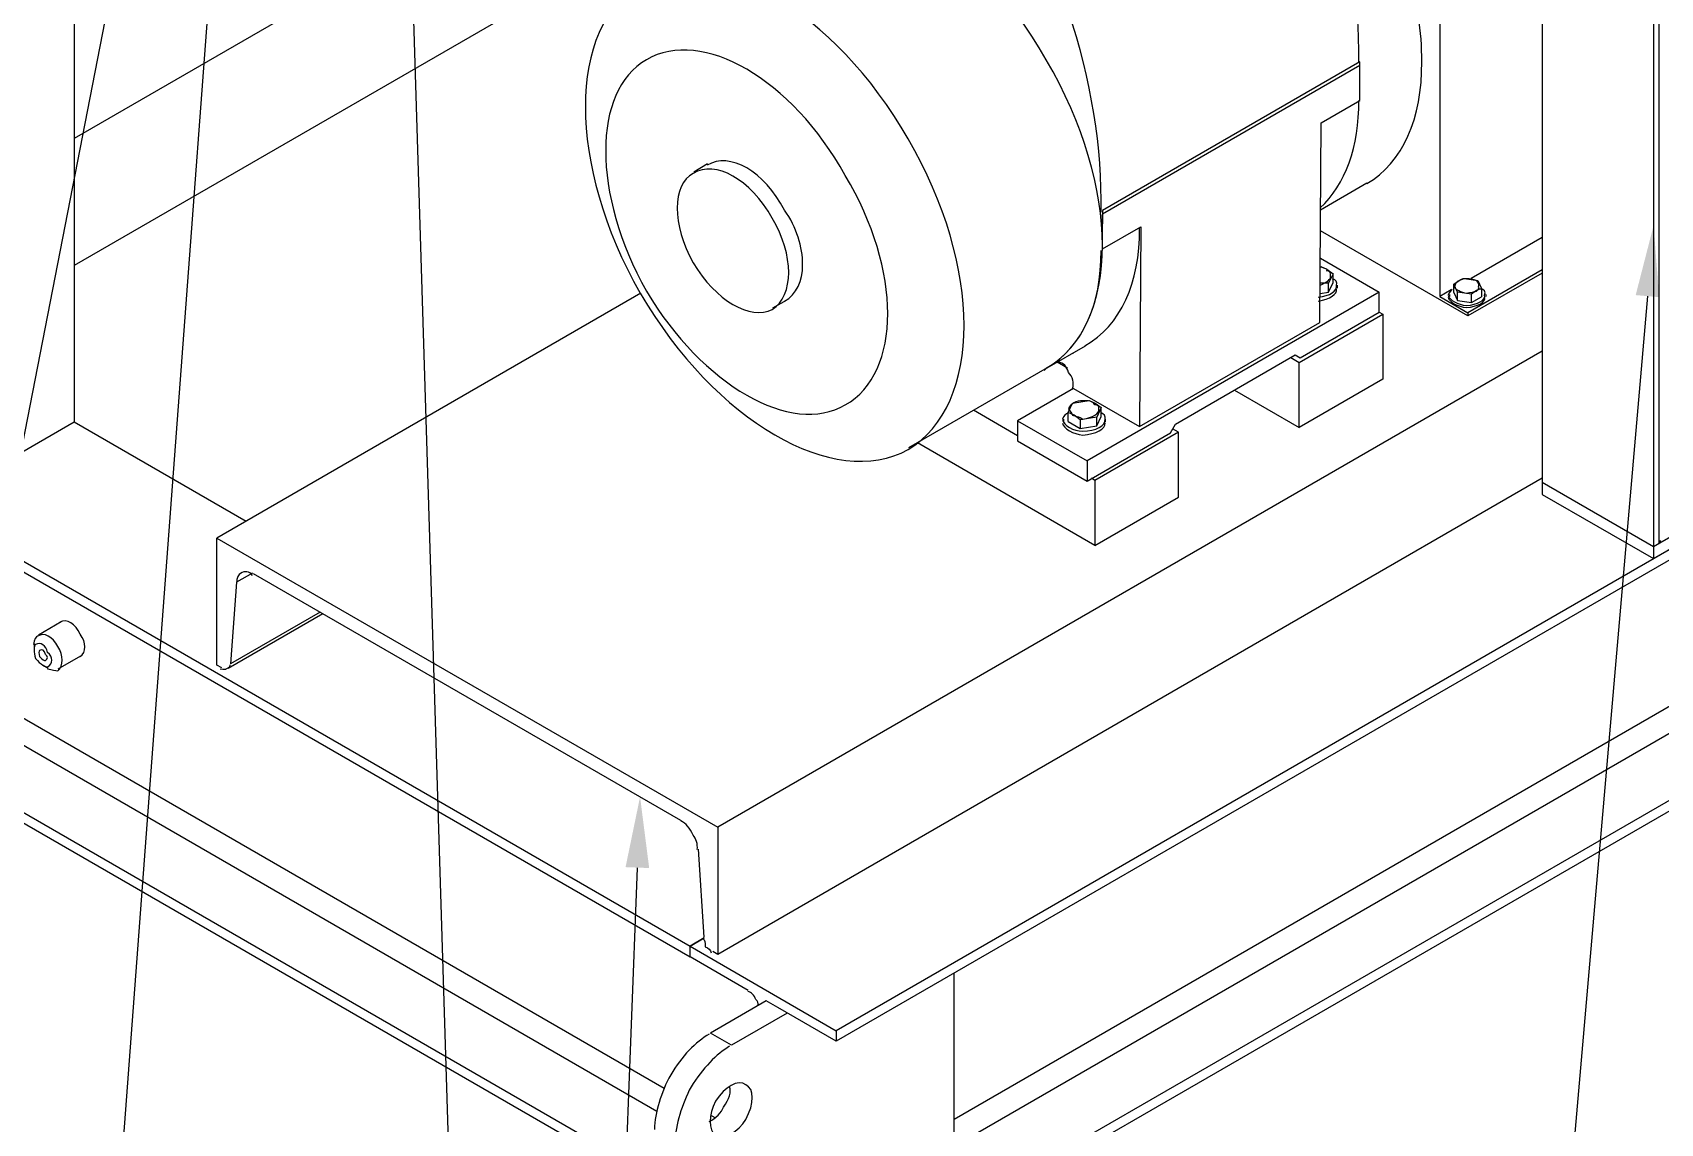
# Model space of a CAD drawing. Header units: inches. Extents: x 0.3 to 33.8, y 15.5 to 37.1.
# Drawn here: x 20.355 to 24.497, y 20.269 to 23.044 of the extents above; entities that cross this region are included whole.
import ezdxf

# ---------------------------------------------------------------- set-up
doc = ezdxf.new("R2010")
doc.units = ezdxf.units.IN
doc.header["$MEASUREMENT"] = 0

# ---------------------------------------------------------------- blocks, each defined once
blk = doc.blocks.new('60298_1')
at = {"transparency": 33554687}
for points in [[(24.4335, 22.3763), (24.479, 22.5532), (24.4933, 22.3711)], [(21.8634, 20.9211), (21.9003, 21.1), (21.9235, 20.9188)]]:
    blk.add_hatch(color=21, dxfattribs=at).paths.add_polyline_path(points)
for points in [[(32.1696, 26.1463), (22.3992, 20.505), (22.3992, 20.4782)], [(32.1696, 26.1194), (22.3992, 20.4782)], [(32.1696, 25.508), (22.3992, 19.8667)], [(32.1696, 25.4806), (22.3992, 19.8399)], [(31.5737, 25.4031), (22.6992, 20.2793)], [(31.6042, 25.352), (22.6992, 20.2107)], [(20.4601, 24.3001), (20.4601, 22.0537)], [(23.0132, 24.2485), (20.4601, 22.7746)], [(24.1958, 23.8926), (24.1958, 21.9003)], [(24.4922, 23.5735), (24.4922, 21.7444), (24.4974, 21.7521)], [(24.4788, 23.5658), (24.4788, 21.7366), (24.4922, 21.7444)], [(22.1487, 23.4268), (20.4601, 22.4514)], [(23.9355, 23.306), (23.9355, 22.3729)], [(23.7315, 22.9698), (23.0767, 22.5918)], [(23.732, 22.96), (23.0772, 22.582)], [(23.7315, 22.9595), (23.7315, 22.9698)], [(23.7315, 22.8717), (23.732, 22.96)], [(23.6334, 22.8149), (23.7315, 22.8717)], [(23.6298, 22.3068), (23.6334, 22.8149)], [(18.5225, 22.7431), (22.0274, 20.7198)], [(18.5225, 22.7163), (22.0274, 20.693)], [(22.0718, 22.7101), (22.0367, 22.6894)], [(23.7496, 22.661), (23.6319, 22.5928)], [(23.0767, 22.5918), (23.0767, 22.5572)], [(23.0767, 22.4937), (23.0772, 22.582)], [(23.0767, 22.5572), (23.0772, 22.582)], [(23.0767, 22.4937), (23.1748, 22.55)], [(23.1748, 22.55), (23.1712, 22.0418)], [(24.0063, 22.3233), (23.6319, 22.5397)], [(24.1958, 22.5226), (24.0145, 22.4183)], [(23.6313, 22.4705), (23.7811, 22.3837)], [(23.6308, 22.4488), (23.6308, 22.4488)], [(23.6479, 22.4426), (23.6308, 22.4483)], [(23.6324, 22.4488), (23.6479, 22.4426)], [(23.6479, 22.4426), (23.6634, 22.4307)], [(23.6634, 22.4307), (23.652, 22.4069)], [(23.652, 22.3842), (23.6634, 22.408)], [(23.6634, 22.408), (23.6634, 22.4307)], [(23.9711, 22.4038), (23.9841, 22.4137)], [(23.9841, 22.4137), (23.997, 22.4188)], [(23.997, 22.4188), (24.0316, 22.4137)], [(24.1958, 22.441), (24.0063, 22.3315)], [(24.1958, 22.4322), (24.0063, 22.3233)], [(24.0316, 22.4137), (24.0409, 22.3935)], [(21.9024, 22.3811), (20.8236, 21.7578)], [(23.7811, 22.3837), (23.0375, 21.9546)], [(23.6303, 22.3806), (23.652, 22.3842)], [(23.652, 22.4069), (23.6308, 22.4064)], [(23.652, 22.3842), (23.652, 22.4069)], [(23.6747, 22.394), (23.6747, 22.4018)], [(23.7811, 22.3326), (23.7811, 22.3837)], [(23.9644, 22.3894), (23.9355, 22.3729)], [(23.9355, 22.3729), (24.0063, 22.3315)], [(23.9598, 22.378), (23.9598, 22.3729)], [(23.9804, 22.3837), (23.9711, 22.4038)], [(23.9711, 22.3832), (23.9711, 22.4038)], [(23.9711, 22.3832), (23.9804, 22.363)], [(24.0156, 22.3785), (23.9804, 22.3837)], [(23.9804, 22.363), (23.9804, 22.3837)], [(24.0285, 22.3884), (24.0156, 22.3785)], [(24.0156, 22.3579), (24.0156, 22.3785)], [(24.0156, 22.3579), (24.0409, 22.3723)], [(24.0409, 22.3935), (24.0285, 22.3884)], [(24.0409, 22.3935), (24.0409, 22.3723)], [(24.0522, 22.378), (24.0522, 22.3729)], [(22.2722, 22.363), (22.237, 22.3429)], [(23.5776, 22.205), (23.7899, 22.3279)], [(23.5797, 22.2169), (23.7811, 22.3326)], [(23.7811, 22.3326), (23.7899, 22.3279)], [(23.7899, 22.3279), (23.7899, 22.1627)], [(23.9804, 22.363), (24.0156, 22.3579)], [(24.0063, 22.3315), (24.0063, 22.3233)], [(23.1712, 22.0418), (23.6298, 22.3068)], [(18.6997, 22.2422), (21.9618, 20.3584)], [(22.9357, 22.1911), (23.0339, 22.2474)], [(24.1958, 22.2334), (22.0981, 21.0225)], [(22.9879, 22.1901), (22.9616, 22.2055)], [(23.0013, 22.2288), (23.0013, 22.2288)], [(23.0029, 22.2283), (23.0029, 22.2283)], [(23.0034, 22.2277), (23.0034, 22.2277)], [(23.0034, 22.2272), (23.0034, 22.2272)], [(23.2626, 22.048), (23.5673, 22.2241)], [(23.556, 22.2174), (23.5776, 22.205)], [(23.5673, 22.2241), (23.5797, 22.2169)], [(23.5776, 22.0398), (23.5776, 22.205)], [(18.6707, 22.1901), (21.9432, 20.3005)], [(22.9357, 22.1911), (22.5836, 21.9876)], [(23.7899, 22.1627), (23.5776, 22.0398)], [(23.0029, 22.1389), (22.8603, 22.0568)], [(23.0029, 22.1389), (23.1712, 22.0418)], [(23.4129, 22.1348), (23.5776, 22.0398)], [(18.5225, 22.1048), (21.938, 20.1327)], [(18.5225, 22.0775), (21.938, 20.1058)], [(22.8603, 22.0186), (22.7488, 22.0832)], [(22.9895, 22.0775), (23.0008, 22.1017)], [(23.0049, 22.0713), (22.9895, 22.0775)], [(22.9895, 22.0548), (22.9895, 22.0775)], [(23.0008, 22.1017), (23.0426, 22.1079)], [(23.0426, 22.1079), (23.0581, 22.1017)], [(23.0581, 22.1017), (23.0731, 22.0904)], [(23.0731, 22.0904), (23.0623, 22.0661)], [(23.0731, 22.0677), (23.0731, 22.0904)], [(20.1771, 21.8905), (20.4601, 22.0537)], [(20.4601, 22.0537), (20.898, 21.8012)], [(22.8603, 22.0568), (23.0375, 21.9546)], [(22.8603, 22.0568), (22.8603, 22.0057)], [(22.9781, 22.0532), (22.9781, 22.0609)], [(22.9895, 22.0548), (23.0204, 22.0367)], [(23.0204, 22.0594), (23.0049, 22.0713)], [(23.0623, 22.0661), (23.0204, 22.0594)], [(23.0204, 22.0594), (23.0204, 22.0367)], [(23.0204, 22.0367), (23.0623, 22.0434)], [(23.0623, 22.0434), (23.0731, 22.0677)], [(23.0623, 22.0434), (23.0623, 22.0661)], [(23.0845, 22.0532), (23.0845, 22.0609)], [(23.2497, 22.0263), (23.2626, 22.048)], [(23.2699, 22.0274), (23.2554, 22.0362)], [(23.0576, 21.7397), (22.6058, 22.0005)], [(22.8603, 22.0057), (23.0375, 21.9034)], [(23.0375, 21.9034), (23.2497, 22.0263)], [(23.2699, 22.0274), (23.0576, 21.905)], [(23.2699, 21.8627), (23.2699, 22.0274)], [(23.0375, 21.9546), (23.0375, 21.9034)], [(24.1958, 21.9102), (22.0981, 20.6992)], [(23.0576, 21.905), (23.0488, 21.9102)], [(23.0576, 21.905), (23.0576, 21.7397)], [(24.1958, 21.9003), (24.4788, 21.7366)], [(24.1958, 21.9003), (24.1958, 21.8694)], [(24.1958, 21.9003), (24.4788, 21.7366)], [(24.1958, 21.8694), (24.4788, 21.7062)], [(24.4788, 21.7366), (24.7618, 21.9003)], [(24.4788, 21.7062), (24.7618, 21.8694)], [(23.0576, 21.7397), (23.2699, 21.8627)], [(20.8236, 21.4351), (20.8236, 21.7578)], [(20.8236, 21.7578), (22.0981, 21.0225)], [(24.4788, 21.7366), (24.4788, 21.7062)], [(20.914, 21.669), (20.8732, 21.6458)], [(22.0041, 21.0395), (20.9171, 21.6669)], [(20.8732, 21.6458), (20.8582, 21.4387)], [(20.3697, 21.512), (20.4276, 21.5456)], [(21.0932, 21.5657), (20.852, 21.4263)], [(21.086, 21.5698), (20.8582, 21.4387)], [(20.3594, 21.4743), (20.3594, 21.4888)], [(20.4198, 21.4253), (20.4776, 21.4588)], [(20.3816, 21.4351), (20.3945, 21.4273)], [(20.836, 21.4278), (20.8236, 21.4351)], [(22.0981, 21.0225), (22.0981, 20.6992)], [(22.0635, 20.7431), (22.0486, 20.9672)], [(22.0635, 20.741), (22.0274, 20.7198), (22.3992, 20.505)], [(22.0274, 20.7198), (22.0635, 20.741)], [(22.1751, 20.6073), (22.0274, 20.693), (22.0274, 20.7198)], [(22.0274, 20.693), (22.0274, 20.7198)], [(22.0981, 20.6992), (22.0852, 20.7064)], [(22.2742, 19.9473), (22.6992, 20.1926), (22.6992, 20.6517)], [(22.2567, 20.5603), (22.221, 20.5809), (22.0795, 20.4988)], [(22.2742, 20.5499), (22.1327, 20.4683)], [(22.3992, 20.4782), (22.251, 20.5639)], [(22.1327, 20.4683), (22.0795, 20.4988)], [(22.0811, 20.2897), (22.0925, 20.2835)]]:
    blk.add_lwpolyline(points, dxfattribs=at)
at = {"color": 21, "transparency": 33554687}
for points in [[(20.9352, 24.9033), (20.5045, 19.1494), (20.3243, 19.1494)], [(20.8303, 24.5728), (19.9545, 20.079), (19.7743, 20.079)], [(21.2776, 24.5852), (21.4227, 19.8662), (21.2424, 19.8662)], [(24.4633, 22.3734), (24.2139, 19.5021), (24.0336, 19.5021)], [(21.8931, 20.9197), (21.8286, 19.2372), (21.6483, 19.2372)]]:
    blk.add_lwpolyline(points, dxfattribs=at)
at = {"transparency": 33554687}
for points, knots in [([(23.889, 22.9698), (23.891, 23.1204), (23.8402, 23.2912), (23.7496, 23.4449), (23.5835, 23.7358), (23.3213, 23.9124), (23.1248, 23.8632)], [0, 0, 0, 0, 1, 1, 1, 2, 2, 2, 2]), ([(22.9337, 22.1901), (23.1241, 22.2998), (23.1241, 22.652), (22.9337, 22.975), (22.7479, 23.3036), (22.4429, 23.4797), (22.252, 23.3675)], [0, 0, 0, 0, 1, 1, 1, 2, 2, 2, 2]), ([(22.5825, 21.9835), (22.3957, 21.8792), (22.0907, 22.0553), (21.9009, 22.3811), (21.7145, 22.7069), (21.7145, 23.0591), (21.9009, 23.1661), (22.0907, 23.2763), (22.3957, 23.1002), (22.5825, 22.7736), (22.7719, 22.4486), (22.7719, 22.0964), (22.5825, 21.9835)], [0, 0, 0, 0, 1, 1, 1, 2, 2, 2, 3, 3, 3, 4, 4, 4, 4]), ([(22.4224, 22.0971), (22.2861, 22.0162), (22.0587, 22.1475), (21.9164, 22.3863), (21.7783, 22.6332), (21.7783, 22.8957), (21.9164, 22.975), (22.0587, 23.0576), (22.2861, 22.9263), (22.4224, 22.6806), (22.5665, 22.4406), (22.5665, 22.1781), (22.4224, 22.0971)], [0, 0, 0, 0, 1, 1, 1, 2, 2, 2, 3, 3, 3, 4, 4, 4, 4]), ([(22.314, 22.4534), (22.314, 22.4985), (22.2991, 22.5487), (22.2675, 22.5928), (22.2172, 22.6905), (22.1276, 22.7423), (22.0713, 22.7065)], [0, 0, 0, 0, 1, 1, 1, 2, 2, 2, 2]), ([(22.2365, 22.3398), (22.1818, 22.3111), (22.0922, 22.3629), (22.0351, 22.4586), (21.9816, 22.5544), (21.9816, 22.658), (22.0351, 22.6858), (22.0922, 22.7218), (22.1818, 22.6701), (22.2365, 22.5722), (22.2924, 22.4785), (22.2924, 22.375), (22.2365, 22.3398)], [0, 0, 0, 0, 1, 1, 1, 2, 2, 2, 3, 3, 3, 4, 4, 4, 4]), ([(22.9285, 22.1849), (22.9339, 22.19), (22.935, 22.1906), (22.9337, 22.1901), (23.0244, 22.2422), (23.075, 22.3507), (23.0731, 22.4896)], [0, 0, 0, 0, 1, 1, 1, 2, 2, 2, 2]), ([(23.6257, 22.3708), (23.6562, 22.3742), (23.6748, 22.387), (23.6721, 22.4018), (23.6748, 22.4088), (23.6709, 22.4154), (23.6618, 22.4173)], [0, 0, 0, 0, 1, 1, 1, 2, 2, 2, 2]), ([(23.6308, 22.4018), (23.6476, 22.4089), (23.6592, 22.4176), (23.6567, 22.4224), (23.6592, 22.4332), (23.6553, 22.4387), (23.6463, 22.4379)], [0, 0, 0, 0, 1, 1, 1, 2, 2, 2, 2]), ([(23.982, 22.4121), (23.9784, 22.4106), (23.9751, 22.406), (23.9717, 22.3966), (23.9751, 22.3913), (23.9891, 22.3832), (24.0026, 22.3811), (24.0147, 22.3832), (24.0227, 22.3851), (24.0285, 22.3863)], [0, 0, 0, 0, 1, 1, 1, 2, 2, 2, 3, 3, 3, 3]), ([(24.0285, 22.3863), (24.0344, 22.3918), (24.0377, 22.3964), (24.0336, 22.3966), (24.0377, 22.4112), (24.0237, 22.4193), (24.0026, 22.4173), (23.9981, 22.4193), (23.9902, 22.4174), (23.982, 22.4121)], [0, 0, 0, 0, 1, 1, 1, 2, 2, 2, 3, 3, 3, 3]), ([(23.9562, 22.3708), (23.9603, 22.3582), (23.9809, 22.3463), (24.0026, 22.345), (24.0319, 22.3463), (24.0526, 22.3582), (24.0491, 22.3708)], [0, 0, 0, 0, 1, 1, 1, 2, 2, 2, 2]), ([(23.9665, 22.3915), (23.9643, 22.3908), (23.9603, 22.3846), (23.9562, 22.376), (23.9603, 22.3635), (23.9809, 22.3516), (24.0026, 22.3501), (24.0319, 22.3516), (24.0526, 22.3635), (24.0491, 22.376), (24.0526, 22.3849), (24.0482, 22.3913), (24.0388, 22.3915)], [0, 0, 0, 0, 1, 1, 1, 2, 2, 2, 3, 3, 3, 4, 4, 4, 4]), ([(23.0008, 22.1384), (23.0052, 22.1522), (23.0012, 22.169), (22.9905, 22.1797), (22.9862, 22.195), (22.978, 22.2042), (22.9647, 22.2055)], [0, 0, 0, 0, 1, 1, 1, 2, 2, 2, 2]), ([(22.9905, 22.0764), (22.9829, 22.0755), (22.9785, 22.0685), (22.975, 22.0609), (22.9785, 22.0443), (23.0023, 22.0306), (23.0266, 22.03), (23.061, 22.0306), (23.0848, 22.0443), (23.0834, 22.0609), (23.0848, 22.0681), (23.0808, 22.0748), (23.0731, 22.0764)], [0, 0, 0, 0, 1, 1, 1, 2, 2, 2, 3, 3, 3, 4, 4, 4, 4]), ([(23.0576, 22.0971), (23.0512, 22.1062), (23.0416, 22.1085), (23.0266, 22.1074), (23.0109, 22.1085), (22.9941, 22.0988), (22.9905, 22.0868), (22.9941, 22.0811), (22.9981, 22.0756), (23.0008, 22.0713)], [0, 0, 0, 0, 1, 1, 1, 2, 2, 2, 3, 3, 3, 3]), ([(23.0008, 22.0713), (23.0121, 22.0674), (23.0217, 22.0652), (23.0266, 22.0609), (23.0524, 22.0652), (23.0692, 22.0749), (23.0679, 22.0868), (23.0692, 22.0926), (23.0652, 22.0981), (23.0576, 22.0971)], [0, 0, 0, 0, 1, 1, 1, 2, 2, 2, 3, 3, 3, 3]), ([(22.975, 22.0506), (22.9785, 22.0366), (23.0023, 22.0228), (23.0266, 22.0196), (23.061, 22.0228), (23.0848, 22.0366), (23.0834, 22.0506)], [0, 0, 0, 0, 1, 1, 1, 2, 2, 2, 2]), ([(20.9145, 21.6633), (20.9059, 21.6742), (20.8946, 21.6753), (20.8835, 21.6685), (20.8789, 21.6662), (20.8743, 21.6575), (20.8732, 21.6427)], [0, 0, 0, 0, 1, 1, 1, 2, 2, 2, 2]), ([(20.4756, 21.4568), (20.4917, 21.4669), (20.4917, 21.4927), (20.4756, 21.5136), (20.4641, 21.5406), (20.4417, 21.5536), (20.4239, 21.5445)], [0, 0, 0, 0, 1, 1, 1, 2, 2, 2, 2]), ([(20.393, 21.4258), (20.4042, 21.4224), (20.4132, 21.4215), (20.4188, 21.4206), (20.4337, 21.4333), (20.4337, 21.4592), (20.4188, 21.4826), (20.406, 21.5071), (20.3836, 21.52), (20.3671, 21.5084), (20.3632, 21.5082), (20.3594, 21.5), (20.3568, 21.4877)], [0, 0, 0, 0, 1, 1, 1, 2, 2, 2, 3, 3, 3, 4, 4, 4, 4]), ([(20.393, 21.4309), (20.3892, 21.4285), (20.3749, 21.4368), (20.362, 21.4516), (20.3572, 21.4674), (20.3572, 21.484), (20.362, 21.4877), (20.3749, 21.4942), (20.3892, 21.4859), (20.393, 21.4671), (20.4069, 21.4553), (20.4069, 21.4387), (20.393, 21.4309)], [0, 0, 0, 0, 1, 1, 1, 2, 2, 2, 3, 3, 3, 4, 4, 4, 4]), ([(20.3878, 21.4464), (20.3855, 21.4456), (20.3786, 21.4496), (20.3723, 21.4568), (20.3701, 21.4643), (20.3701, 21.4722), (20.3723, 21.4722), (20.3786, 21.4771), (20.3855, 21.4732), (20.3878, 21.4619), (20.394, 21.4584), (20.394, 21.4505), (20.3878, 21.4464)], [0, 0, 0, 0, 1, 1, 1, 2, 2, 2, 3, 3, 3, 4, 4, 4, 4]), ([(20.8319, 21.4258), (20.8424, 21.4247), (20.848, 21.4242), (20.8474, 21.4258), (20.8559, 21.4287), (20.8582, 21.4331), (20.8577, 21.4361)], [0, 0, 0, 0, 1, 1, 1, 2, 2, 2, 2]), ([(22.0455, 20.9662), (22.0478, 20.98), (22.0433, 20.994), (22.0351, 21.0023), (22.0276, 21.0212), (22.0163, 21.0331), (22.0041, 21.0385)], [0, 0, 0, 0, 1, 1, 1, 2, 2, 2, 2]), ([(22.0609, 20.7389), (22.064, 20.7369), (22.0663, 20.7299), (22.0661, 20.7183), (22.0742, 20.7162), (22.0798, 20.7103), (22.0816, 20.7028)], [0, 0, 0, 0, 1, 1, 1, 2, 2, 2, 2]), ([(22.2004, 20.5685), (22.2015, 20.5755), (22.1993, 20.5806), (22.1952, 20.584), (22.1909, 20.5951), (22.1834, 20.6031), (22.1746, 20.6047)], [0, 0, 0, 0, 1, 1, 1, 2, 2, 2, 2]), ([(22.0764, 20.4962), (22.0423, 20.4776), (22.0063, 20.4396), (21.9783, 20.393), (21.9532, 20.3476), (21.9383, 20.2974), (21.937, 20.2535)], [0, 0, 0, 0, 1, 1, 1, 2, 2, 2, 2]), ([(22.1281, 20.4653), (22.0954, 20.447), (22.0594, 20.4089), (22.03, 20.362), (22.0063, 20.3169), (21.9914, 20.2667), (21.9887, 20.2225)], [0, 0, 0, 0, 1, 1, 1, 2, 2, 2, 2]), ([(22.0764, 20.2742), (22.094, 20.2826), (22.1075, 20.2969), (22.1126, 20.3103), (22.1274, 20.3314), (22.133, 20.3502), (22.1281, 20.362)], [0, 0, 0, 0, 1, 1, 1, 2, 2, 2, 2]), ([(22.1694, 20.3671), (22.1913, 20.3582), (22.1913, 20.3194), (22.1694, 20.2793), (22.1498, 20.2475), (22.1162, 20.2281), (22.0919, 20.238), (22.0747, 20.2521), (22.0747, 20.2909), (22.0919, 20.3258), (22.1162, 20.3627), (22.1498, 20.3821), (22.1694, 20.3671)], [0, 0, 0, 0, 1, 1, 1, 2, 2, 2, 3, 3, 3, 4, 4, 4, 4])]:
    blk.add_open_spline(points, degree=3, knots=knots, dxfattribs=at)
for points in [[(23.7289, 22.9698), (23.7318, 23.1281), (23.7027, 23.3009), (23.6463, 23.4759)], [(23.0731, 22.5877), (23.0771, 22.7501), (23.048, 22.9229), (22.9905, 23.0989)], [(23.7496, 22.66), (23.8402, 22.7132), (23.891, 22.8254), (23.889, 22.9698)], [(23.6308, 22.598), (23.6952, 22.6582), (23.73, 22.7535), (23.7289, 22.8717)], [(23.0318, 22.2469), (23.1223, 22.2987), (23.1729, 22.4072), (23.1712, 22.5464)], [(22.2675, 22.3605), (22.2991, 22.3788), (22.314, 22.4118), (22.314, 22.4534)], [(23.6257, 22.3605), (23.6561, 22.3664), (23.6748, 22.3792), (23.6721, 22.3915)]]:
    blk.add_open_spline(points, degree=3, dxfattribs=at)

msp = doc.modelspace()

# ---------------------------------------------------------------- block references
msp.add_blockref('60298_1', (0, 0))

doc.saveas('drawing.dxf')
